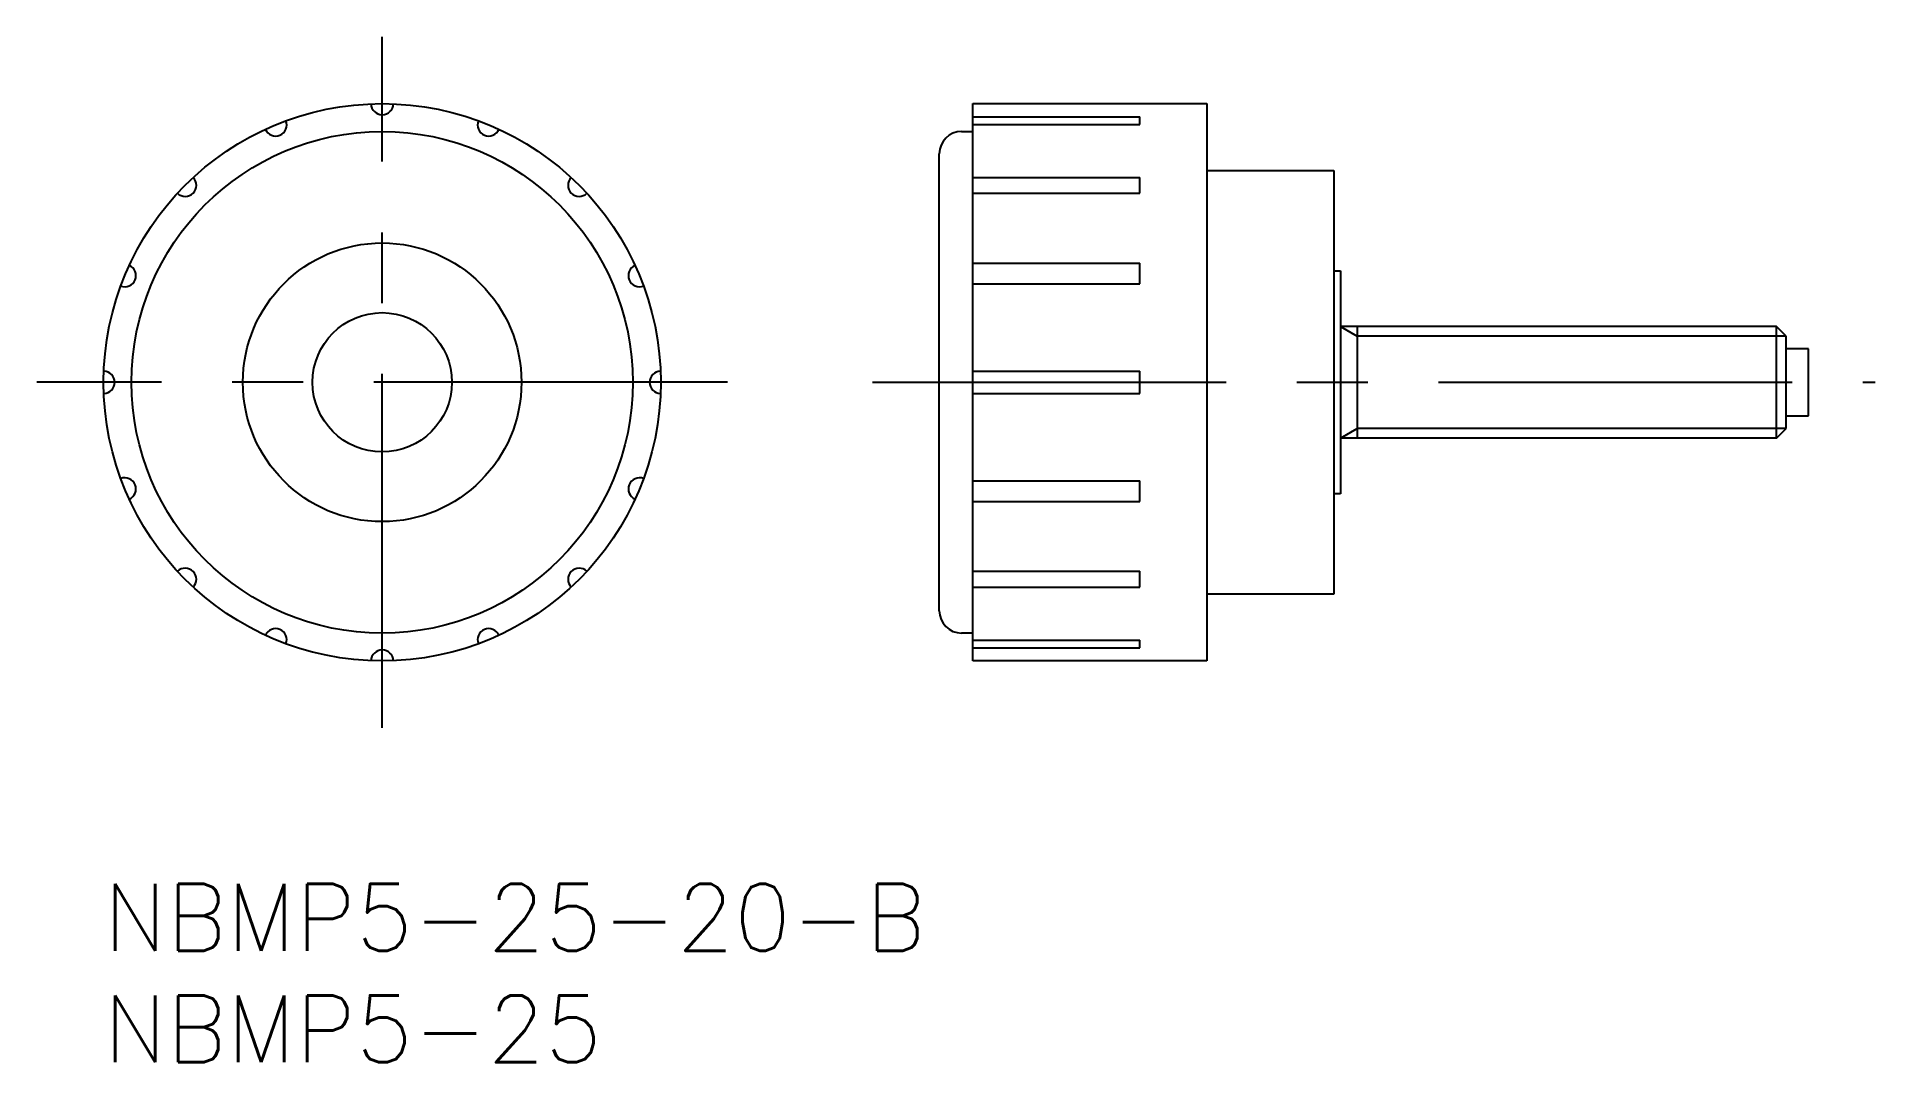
# Model space of a CAD drawing. Extents: x -3 to 79.5, y -8 to 38.
import ezdxf

# ---------------------------------------------------------------- set-up
doc = ezdxf.new("R2010")
doc.units = 0
doc.header["$LTSCALE"] = 0.5
doc.linetypes.add('CENTER', pattern=[50.8, 31.75, -6.35, 6.35, -6.35])
for name, color, linetype in [('MSM_CENTER', 1, 'CENTER'), ('MSM_CONTINUOUS', 7, 'CONTINUOUS'), ('MSM_NARROW', 5, 'CONTINUOUS'), ('MSM_PART_NUMBER', 7, 'CONTINUOUS')]:
    doc.layers.add(name, color=color, linetype=linetype)
doc.styles.get("Standard").update_dxf_attribs({"font": 'txt.shx', "height": 3, "bigfont": 'bigfont.shx'})

# ---------------------------------------------------------------- blocks, each defined once
blk = doc.blocks.new('*U2')
at = {"layer": 'MSM_PART_NUMBER'}
blk.add_text('NBMP5-25-20-B', height=3, dxfattribs=at).set_placement((0, -3))
blk = doc.blocks.new('*U3')
at = {"layer": 'MSM_PART_NUMBER'}
blk.add_text('NBMP5-25', height=3, dxfattribs=at).set_placement((0, -8))

msp = doc.modelspace()

# ---------------------------------------------------------------- linework, layer by layer
at = {"layer": 'MSM_CENTER'}
for p, q in [((12.5, 7), (12.5, 38)), ((28, 22.5), (-3, 22.5)), ((34.5, 22.5), (79.5, 22.5))]:
    msp.add_line(p, q, dxfattribs=at)
at = {"layer": 'MSM_CONTINUOUS'}
for p, q in [((39, 10), (39, 35)), ((39, 35), (49.5, 35)), ((49.5, 35), (49.5, 10)), ((39, 34.408), (46.5, 34.408)), ((39, 34.066), (46.5, 34.066)), ((46.5, 34.066), (46.5, 34.408)), ((38.5, 33.75), (39, 33.75)), ((37.5, 12.25), (37.5, 32.75)), ((39, 31.685), (46.5, 31.685)), ((46.5, 30.978), (46.5, 31.685)), ((49.5, 32), (55.2, 32)), ((55.2, 32), (55.2, 13)), ((39, 30.978), (46.5, 30.978)), ((39, 27.84), (46.5, 27.84)), ((46.5, 26.92), (46.5, 27.84)), ((55.2, 27.5), (55.5, 27.5)), ((55.5, 27.5), (55.5, 17.5)), ((39, 26.92), (46.5, 26.92)), ((75.067, 25), (55.5, 25)), ((56.25, 25), (56.25, 20)), ((75.067, 20), (75.067, 25)), ((75.5, 24.567), (75.067, 25)), ((75.5, 20.433), (75.5, 24.567)), ((76.5, 24), (75.5, 24)), ((76.5, 21), (76.5, 24)), ((39, 23), (46.5, 23)), ((46.5, 22), (46.5, 23)), ((39, 22), (46.5, 22)), ((75.5, 21), (76.5, 21)), ((75.067, 20), (55.5, 20)), ((75.067, 20), (75.5, 20.433)), ((39, 18.08), (46.5, 18.08)), ((46.5, 17.16), (46.5, 18.08)), ((55.5, 17.5), (55.2, 17.5)), ((39, 17.16), (46.5, 17.16)), ((39, 14.022), (46.5, 14.022)), ((39, 13.315), (46.5, 13.315)), ((46.5, 13.315), (46.5, 14.022)), ((55.2, 13), (49.5, 13)), ((39, 11.25), (38.5, 11.25)), ((39, 10.934), (46.5, 10.934)), ((46.5, 10.592), (46.5, 10.934)), ((39, 10.592), (46.5, 10.592)), ((49.5, 10), (39, 10))]:
    msp.add_line(p, q, dxfattribs=at)
for radius in [12.5, 11.25, 6.25, 3.125]:
    msp.add_circle((12.5, 22.5), radius, dxfattribs=at)
for centre, radius, start, end in [((12.5, 35), 0.5, 181.14599, 358.85401), ((7.716, 34.048), 0.5, 203.64599, 21.35401), ((17.284, 34.048), 0.5, 158.64599, 336.35401), ((38.5, 32.75), 1, 90, 180), ((3.661, 31.339), 0.5, 226.14599, 43.85401), ((21.339, 31.339), 0.5, 136.14599, 313.85401), ((0.952, 27.284), 0.5, 248.64599, 66.35401), ((24.048, 27.284), 0.5, 113.64599, 291.35401), ((0, 22.5), 0.5, 271.14599, 88.85401), ((25, 22.5), 0.5, 91.14599, 268.85401), ((0.952, 17.716), 0.5, 293.64599, 111.35401), ((24.048, 17.716), 0.5, 68.64599, 246.35401), ((3.661, 13.661), 0.5, 316.14599, 133.85401), ((21.339, 13.661), 0.5, 46.14599, 223.85401), ((38.5, 12.25), 1, 180, 270), ((7.716, 10.952), 0.5, 338.64599, 156.35401), ((17.284, 10.952), 0.5, 23.64599, 201.35401), ((12.5, 10), 0.5, 1.14599, 178.85401)]:
    msp.add_arc(centre, radius, start, end, dxfattribs=at)
at = {"layer": 'MSM_NARROW'}
for p, q in [((55.5, 25), (56.25, 24.567)), ((75.5, 24.567), (56.25, 24.567)), ((55.5, 20), (56.25, 20.433)), ((75.5, 20.433), (56.25, 20.433))]:
    msp.add_line(p, q, dxfattribs=at)

# ---------------------------------------------------------------- block references
at = {"layer": 'MSM_CONTINUOUS'}
for name in ['*U2', '*U3']:
    msp.add_blockref(name, (0, 0), dxfattribs=at)

doc.saveas('drawing.dxf')
